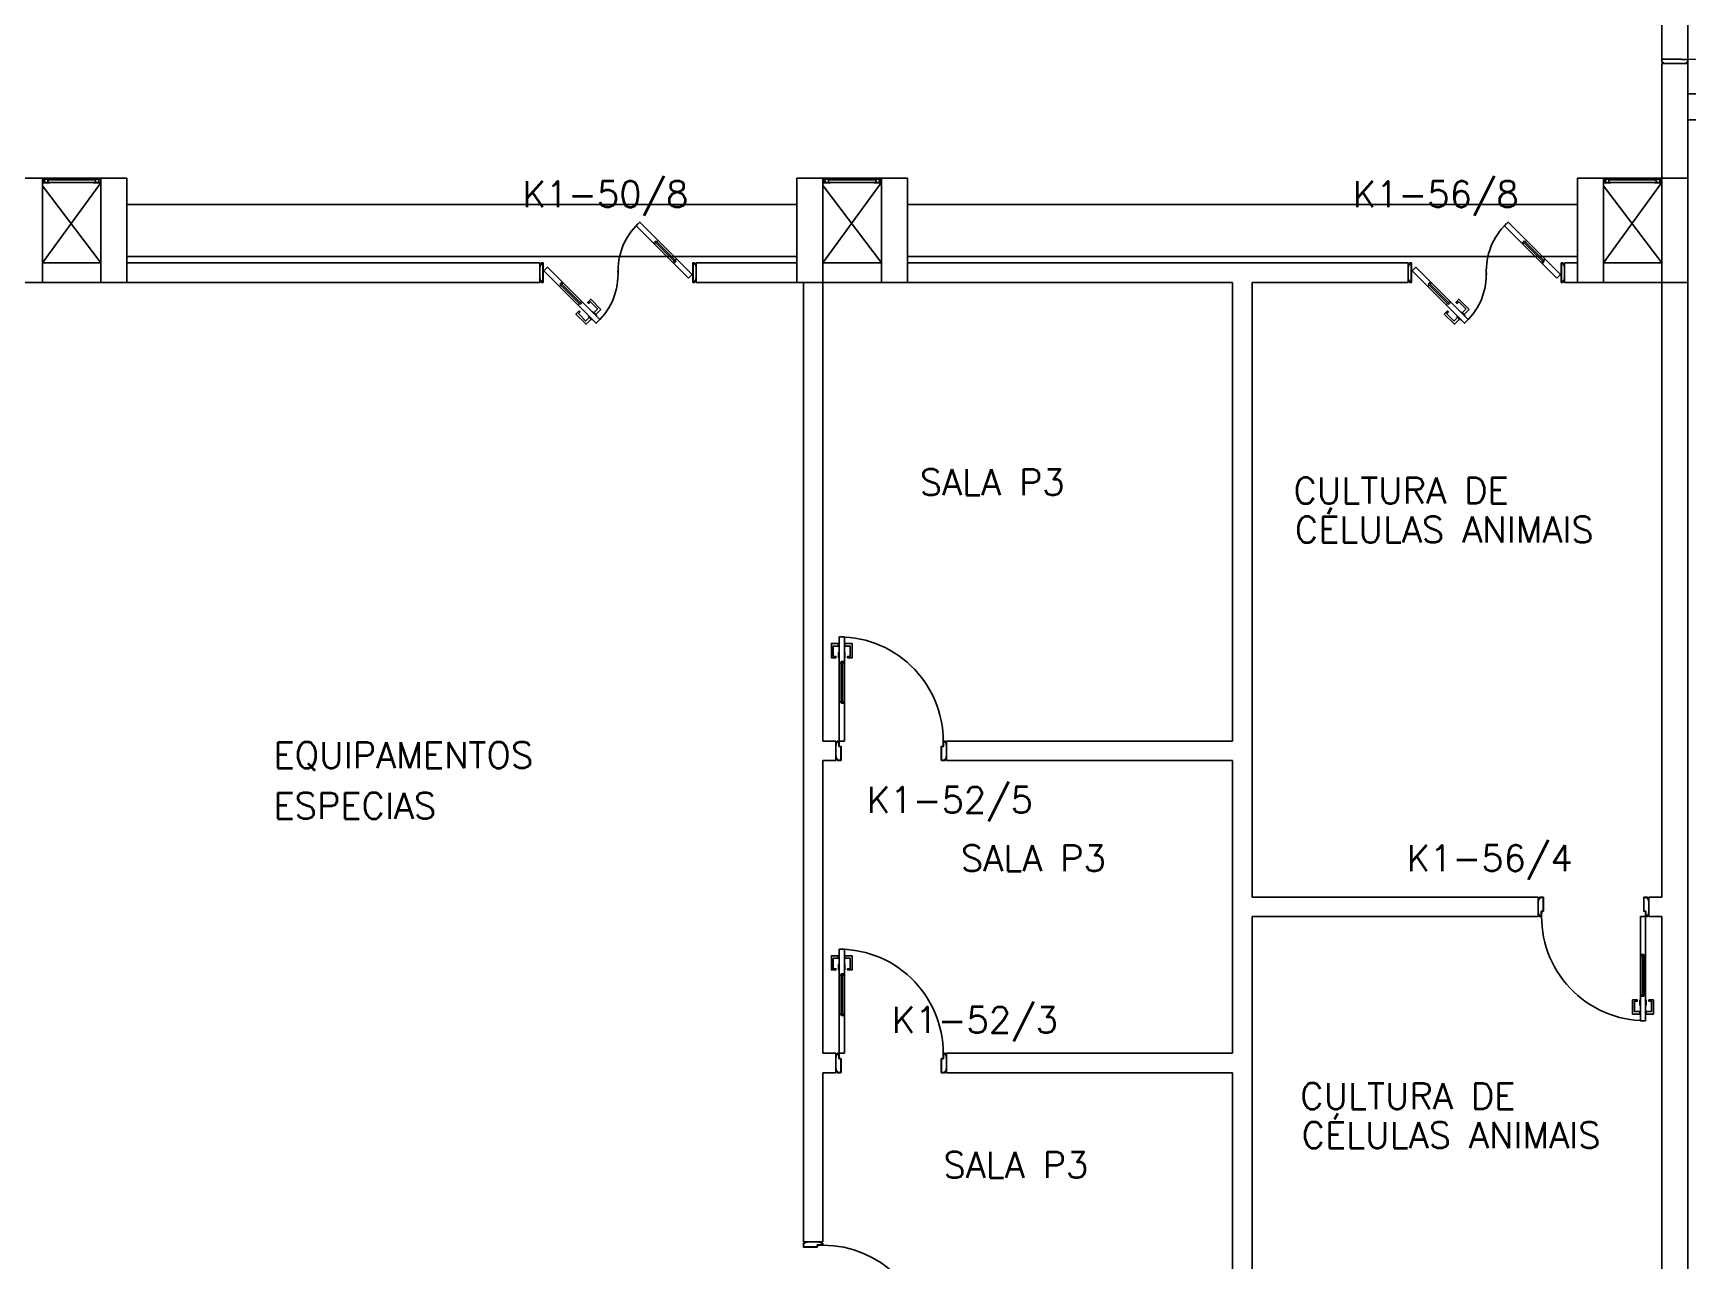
# Model space of a CAD drawing. Header units: millimetres. Extents: x 2801 to 3319, y 1187 to 1422.
# Drawn here: x 3099.65 to 3112.37, y 1342.75 to 1352.19 of the extents above; entities that cross this region are included whole.
import ezdxf

# ---------------------------------------------------------------- set-up
doc = ezdxf.new("R2010")
doc.units = ezdxf.units.MM
doc.linetypes.add('DASHDOT2', pattern=[0.5, 0.25, -0.125, 0, -0.125])
doc.linetypes.add('HIDDEN', pattern=[0.375, 0.25, -0.125])
for name, color, linetype in [('AR-ALV', 2, 'Continuous'), ('AR-CORRIMAO-V', 2, 'Continuous'), ('AR-DASH', 1, 'DASHDOT2'), ('AR-ESQ', 1, 'Continuous'), ('AR-ESTC', 3, 'Continuous'), ('AR-PF-maçaneta', 1, 'Continuous'), ('AR-PF-mov', 1, 'Continuous'), ('AR-PF-pm1', 2, 'Continuous'), ('AR-PF-soleira', 1, 'Continuous'), ('AR-PISO', 1, 'Continuous'), ('AR-PORTA', 1, 'Continuous'), ('AR-PROJ', 1, 'HIDDEN'), ('AR-SHAFT', 1, 'Continuous'), ('AR-TXTCONG', 2, 'Continuous'), ('DT-ESQ-BAGUETE-C', 2, 'Continuous'), ('DT-ESQ-PERFIL CADEIRA-C', 2, 'Continuous'), ('DT-ESQ-PERFIL CADEIRA-V', 1, 'Continuous'), ('DT-ESQ-VENEZIANA-C', 2, 'Continuous'), ('DT-ESQ-VENEZIANA-V', 2, 'Continuous'), ('ENDEREÇO', 2, 'Continuous'), ('maçaneta', 1, 'Continuous'), ('mov', 1, 'Continuous'), ('PM-PERFIL U-C', 2, 'Continuous'), ('PM-VIDRO', 1, 'Continuous'), ('pm1', 2, 'Continuous'), ('pm2', 2, 'Continuous'), ('TEXTO', 2, 'Continuous')]:
    doc.layers.add(name, color=color, linetype=linetype)
doc.styles.get("Standard").update_dxf_attribs({"font": 'arial.ttf'})
doc.styles.add('UNB-100', font='simplex.shx', dxfattribs={"height": 0.2})
doc.styles.add('UNB1-100', font='simplex.shx', dxfattribs={"height": 0.2})

# ---------------------------------------------------------------- blocks, each defined once
blk = doc.blocks.new('ES-2P-2PAV-D')
at = {"layer": 'AR-CORRIMAO-V'}
for p, q in [((0, 0.8), (0, 0.8)), ((0, 0.8), (0, 0.75)), ((6.35, 0.8), (0, 0.8)), ((0, 0.8), (0, 0.75)), ((0, 0.8), (0, 0.8)), ((6.35, 0.8), (6.35, -1.993)), ((6.3, 0.75), (0, 0.75)), ((6.3, 0.75), (6.3, -2.023)), ((4.75, -0.75), (0, -0.75)), ((0, -0.95), (0, -0.75)), ((4.75, -0.75), (4.55, -0.75)), ((4.8, -0.875), (4.8, -0.75)), ((4.8, -2.83), (4.8, -0.875)), ((4.55, -0.95), (0, -0.95))]:
    blk.add_line(p, q, dxfattribs=at)
at = {"layer": 'AR-CORRIMAO-V', "color": 1}
blk.add_line((4.5, -3.875), (4.5, -0.95), dxfattribs=at)
at = {"layer": 'AR-CORRIMAO-V'}
blk.add_arc((4.775, -0.75), 0.025, 0, 180, dxfattribs=at)
at = {"layer": 'AR-DASH'}
for p, q in [((5.578, -2.445), (6.569, -1.865)), ((5.462, -2.571), (5.578, -2.393)), ((5.578, -2.393), (5.578, -2.445)), ((4.649, -2.906), (5.48, -2.491)), ((5.48, -2.491), (5.462, -2.571))]:
    blk.add_line(p, q, dxfattribs=at)
at = {"layer": 'AR-ESTC'}
for points in [[(4.55, -1.325), (4.55, -1.295), (4.55, -0.75), (4.75, -0.75), (4.75, -1.295), (4.75, -1.325), (4.75, -3.875), (4.55, -3.875)], [(2.75, -0.95), (2.95, -0.95), (2.95, -1.55), (2.75, -1.55)]]:
    blk.add_lwpolyline(points, close=True, dxfattribs=at)
at = {"layer": 'AR-PISO'}
blk.add_line((0, -0.75), (0, 0.75), dxfattribs=at)
at = {"layer": 'AR-PISO', "color": 2}
for p, q in [((4.8, -0.875), (6.3, -0.875)), ((4.8, -1.175), (6.3, -1.175)), ((4.8, -1.475), (6.3, -1.475)), ((4.8, -1.775), (6.3, -1.775)), ((4.8, -2.075), (6.21, -2.075)), ((4.8, -2.375), (5.697, -2.375)), ((4.8, -2.675), (5.111, -2.675))]:
    blk.add_line(p, q, dxfattribs=at)
at = {"layer": 'AR-PROJ'}
for p, q in [((2.95, -0.95), (2.95, -5.575)), ((3, -0.95), (3, -5.525)), ((4.5, -1.175), (3, -1.175)), ((4.5, -1.475), (3, -1.475)), ((4.5, -1.775), (3, -1.775)), ((6.3, -2.023), (6.3, -5.525)), ((6.35, -1.993), (6.35, -5.575)), ((4.5, -2.075), (3, -2.075)), ((6.21, -2.075), (6.3, -2.075)), ((4.5, -2.375), (3, -2.375)), ((5.697, -2.375), (6.3, -2.375)), ((4.5, -2.675), (3, -2.675)), ((5.111, -2.675), (6.3, -2.675)), ((4.8, -3.875), (4.8, -2.83)), ((4.5, -2.975), (3, -2.975)), ((4.8, -2.975), (6.3, -2.975)), ((4.5, -3.275), (3, -3.275)), ((4.8, -3.275), (6.3, -3.275)), ((4.5, -3.575), (3, -3.575)), ((4.8, -3.575), (6.3, -3.575)), ((4.5, -3.875), (3, -3.875)), ((4.5, -3.875), (4.5, -4)), ((4.55, -3.875), (4.55, -4)), ((4.75, -3.875), (4.75, -4)), ((4.8, -3.875), (4.8, -4)), ((4.8, -3.875), (6.3, -3.875)), ((6.35, -5.575), (2.95, -5.575)), ((6.3, -5.525), (3, -5.525))]:
    blk.add_line(p, q, dxfattribs=at)
for centre in [(4.525, -4), (4.775, -4)]:
    blk.add_arc(centre, 0.025, 180, 0, dxfattribs=at)
at = {"layer": 'AR-TXTCONG', "char_height": 0.12}
for s, insert, attachment_point in [('{\\fArial|b0|i0|c0|p34;limite do piso}', (2.965, 0.693), 1), ('{\\fArial|b0|i0|c0|p34;SOBE\\P(GAL. TÉC.)}', (5.65, 0.203), 3), ('{\\fArial|b0|i0|c0|p34;23}', (6.059, -0.692), 1), ('{\\fArial|b0|i0|c0|p34;44}', (4.257, -0.964), 1), ('{\\fArial|b0|i0|c0|p34;24}', (6.059, -0.992), 1), ('{\\fArial|b0|i0|c0|p34;43}', (4.257, -1.264), 1), ('{\\fArial|b0|i0|c0|p34;25}', (6.059, -1.292), 1), ('{\\fArial|b0|i0|c0|p34;42}', (4.257, -1.564), 1), ('{\\fArial|b0|i0|c0|p34;26}', (6.059, -1.592), 1), ('{\\fArial|b0|i0|c0|p34;41}', (4.257, -1.864), 1), ('{\\fArial|b0|i0|c0|p34;27}', (6.059, -1.892), 1), ('{\\fArial|b0|i0|c0|p34;40}', (4.257, -2.164), 1), ('{\\fArial|b0|i0|c0|p34;28}', (6.059, -2.192), 1), ('{\\fArial|b0|i0|c0|p34;39}', (4.257, -2.464), 1), ('{\\fArial|b0|i0|c0|p34;29}', (6.059, -2.492), 1), ('{\\fArial|b0|i0|c0|p34;38}', (4.257, -2.764), 1), ('{\\fArial|b0|i0|c0|p34;30}', (6.059, -2.792), 1), ('{\\fArial|b0|i0|c0|p34;37}', (4.257, -3.064), 1), ('{\\fArial|b0|i0|c0|p34;31}', (6.059, -3.092), 1), ('{\\fArial|b0|i0|c0|p34;36}', (4.257, -3.364), 1), ('{\\fArial|b0|i0|c0|p34;32}', (6.059, -3.392), 1), ('{\\fArial|b0|i0|c0|p34;35}', (4.257, -3.664), 1), ('{\\fArial|b0|i0|c0|p34;33}', (6.059, -3.692), 1), ('{\\fArial|b0|i0|c0|p34;34}', (4.257, -3.964), 1)]:
    blk.add_mtext(s, dxfattribs=dict(at, insert=insert, attachment_point=attachment_point))
blk = doc.blocks.new('EF01-P')
at = {"layer": 'DT-ESQ-BAGUETE-C', "ltscale": 0.1}
for points in [[(0.002, 0.035), (0.015, 0.035), (0.015, 0.033), (0.002, 0.033), (0.002, 0.005), (0.015, 0.005), (0.015, 0.004), (0.002, 0.004, -0.414214), (0, 0.005), (0, 0.033, -0.414214)], [(0.448, 0.035), (0.435, 0.035), (0.435, 0.033), (0.448, 0.033), (0.448, 0.005), (0.435, 0.005), (0.435, 0.004), (0.448, 0.004, 0.414214), (0.45, 0.005), (0.45, 0.033, 0.414214)]]:
    blk.add_lwpolyline(points, format="xyb", close=True, dxfattribs=at)
at = {"layer": 'DT-ESQ-PERFIL CADEIRA-C', "color": 2, "ltscale": 0.1}
for points in [[(0.01, 0.002), (0.01, 0.003), (0.002, 0.003, 1), (0.002, 0), (0.015, 0, 0.414214), (0.016, 0.002), (0.016, 0.033), (0.043, 0.033)], [(0.407, 0.006), (0.432, 0.006), (0.432, 0.016), (0.433, 0.016), (0.433, 0.006, -0.414214), (0.432, 0.005), (0.407, 0.005), (0.394, 0.005, -1), (0.394, 0.008), (0.407, 0.008), (0.407, 0.02), (0.407, 0.032), (0.394, 0.032, -1), (0.394, 0.035), (0.407, 0.035), (0.433, 0.035, -0.414214), (0.435, 0.033), (0.435, 0.002), (0.448, 0.002)]]:
    blk.add_lwpolyline(points, format="xyb", dxfattribs=at)
at = {"layer": 'DT-ESQ-PERFIL CADEIRA-C', "ltscale": 0.1}
for points in [[(0.043, 0.006), (0.018, 0.006), (0.018, 0.016), (0.016, 0.016), (0.016, 0.006, 0.414214), (0.018, 0.005), (0.043, 0.005), (0.056, 0.005, 1), (0.056, 0.008), (0.043, 0.008), (0.043, 0.02), (0.043, 0.032), (0.056, 0.032, 1), (0.056, 0.035), (0.043, 0.035), (0.016, 0.035, 0.414214), (0.015, 0.033), (0.015, 0.002), (0.002, 0.002)], [(0.041, 0.02), (0.041, 0.032, -0.414214), (0.043, 0.033), (0.056, 0.033)], [(0.041, 0.02), (0.041, 0.008, 0.414214), (0.043, 0.006), (0.056, 0.006)], [(0.408, 0.02), (0.408, 0.032, 0.414214), (0.407, 0.033), (0.394, 0.033)], [(0.408, 0.02), (0.408, 0.008, -0.414214), (0.407, 0.006), (0.394, 0.006)], [(0.44, 0.002), (0.44, 0.003), (0.448, 0.003, -1), (0.448, 0), (0.435, 0, -0.414214), (0.433, 0.002), (0.433, 0.033), (0.407, 0.033)]]:
    blk.add_lwpolyline(points, format="xyb", dxfattribs=at)
at = {"layer": 'DT-ESQ-PERFIL CADEIRA-V', "ltscale": 0.1}
blk.add_line((0.015, 0), (0.435, 0), dxfattribs=at)
at = {"layer": 'DT-ESQ-VENEZIANA-C', "ltscale": 0.1}
for p, q in [((0.043, 0.011), (0.407, 0.011)), ((0.043, 0.009), (0.407, 0.009))]:
    blk.add_line(p, q, dxfattribs=at)
at = {"layer": 'DT-ESQ-VENEZIANA-V', "ltscale": 0.1}
blk.add_line((0.043, 0.031), (0.407, 0.031), dxfattribs=at)
blk = doc.blocks.new('PCF-E')
at = {"layer": 'AR-PF-maçaneta'}
blk.add_line((0.13, 0.342), (0.13, 0.957), dxfattribs=at)
for points in [[(0.09, 0.957), (0.105, 0.957), (0.105, 0.962), (0.095, 0.967), (0.08, 0.967), (0.08, 0.932), (0.095, 0.932), (0.105, 0.937), (0.105, 0.942), (0.09, 0.942)], [(0.13, 0.357), (0.09, 0.357), (0.09, 0.342), (0.15, 0.342), (0.15, 0.957), (0.09, 0.957), (0.09, 0.942), (0.13, 0.942)], [(0.09, 0.342), (0.105, 0.342), (0.105, 0.337), (0.095, 0.332), (0.08, 0.332), (0.08, 0.367), (0.095, 0.367), (0.105, 0.362), (0.105, 0.357), (0.09, 0.357)]]:
    blk.add_lwpolyline(points, dxfattribs=at)
at = {"layer": 'AR-PF-mov'}
blk.add_arc((0.03, 0.2), 0.9, 0, 90, dxfattribs=at)
at = {"layer": 'AR-PF-pm1'}
for p, q in [((0, 0.01), (0, 0.19)), ((0.01, 0.19), (0, 0.19)), ((0.01, 0.2), (0.03, 0.2)), ((0.01, 0.2), (0.01, 0.19)), ((0.03, 0.2), (0.03, 0.15)), ((0.03, 0.15), (0.035, 0.15)), ((0.035, 0.15), (0.035, 0)), ((0.93, 0.15), (0.925, 0.15)), ((0.925, 0.15), (0.925, 0)), ((0.95, 0.2), (0.93, 0.2)), ((0.93, 0.2), (0.93, 0.15)), ((0.95, 0.2), (0.95, 0.19)), ((0.95, 0.19), (0.96, 0.19)), ((0.96, 0.01), (0.96, 0.19)), ((0.01, 0.01), (0, 0.01)), ((0.01, 0), (0.01, 0.01)), ((0.035, 0), (0.01, 0)), ((0.925, 0), (0.95, 0)), ((0.95, 0), (0.95, 0.01)), ((0.95, 0.01), (0.96, 0.01))]:
    blk.add_line(p, q, dxfattribs=at)
blk.add_lwpolyline([(0.08, 1.1), (0.08, 0.2), (0.03, 0.2), (0.03, 1.1)], close=True, dxfattribs=at)
at = {"layer": 'AR-PF-soleira'}
for p, q in [((0.08, 0.2), (0.93, 0.2)), ((0.035, 0), (0.925, 0))]:
    blk.add_line(p, q, dxfattribs=at)
blk = doc.blocks.new('PM7B')
at = {"layer": 'maçaneta'}
for points in [[(0.732, -0.208), (0.771, -0.247), (0.785, -0.233), (0.758, -0.206, -0.414214), (0.758, -0.204), (0.813, -0.148), (0.827, -0.162), (0.834, -0.155), (0.81, -0.13)], [(0.806, -0.282), (0.845, -0.321), (0.923, -0.243), (0.898, -0.219), (0.891, -0.226), (0.905, -0.24), (0.849, -0.295, -0.414214), (0.847, -0.295), (0.82, -0.268)], [(0.845, -0.321), (0.806, -0.282), (0.82, -0.268), (0.847, -0.295, 0.414214), (0.849, -0.295), (0.905, -0.24), (0.891, -0.226), (0.898, -0.219), (0.923, -0.243)]]:
    blk.add_lwpolyline(points, format="xyb", close=True, dxfattribs=at)
for points in [[(0.792, -0.226), (0.764, -0.254), (0.767, -0.258), (0.795, -0.229)], [(0.792, -0.226), (0.764, -0.254), (0.767, -0.258), (0.795, -0.229)], [(0.827, -0.261), (0.799, -0.289), (0.795, -0.286), (0.824, -0.258)], [(0.827, -0.261), (0.799, -0.289), (0.795, -0.286), (0.824, -0.258)]]:
    blk.add_lwpolyline(points, close=True, dxfattribs=at)
at = {"layer": 'mov'}
for centre, start, end in [((0.099, 0.089), 356.8029, 46.3992), ((1.101, 0.061), 176.8029, 226.3992)]:
    blk.add_arc(centre, 0.501, start, end, dxfattribs=at)
at = {"layer": 'PM-PERFIL U-C'}
for p, q in [((0, 0.12), (0, 0.139)), ((0.001, 0.14), (0.01, 0.14)), ((0.01, 0.138), (0.002, 0.138)), ((0.002, 0.138), (0.002, 0.12)), ((0.01, 0.14), (0.01, 0.149)), ((0.012, 0.15), (0.023, 0.15)), ((0.023, 0.148), (0.012, 0.148)), ((0.012, 0.148), (0.012, 0.139)), ((0.023, 0.148), (0.023, 0.002)), ((0.025, 0.149), (0.025, 0.001)), ((1.175, 0.149), (1.175, 0.001)), ((1.188, 0.15), (1.176, 0.15)), ((1.177, 0.148), (1.188, 0.148)), ((1.177, 0.148), (1.177, 0.002)), ((1.188, 0.148), (1.188, 0.139)), ((1.189, 0.138), (1.198, 0.138)), ((1.19, 0.14), (1.19, 0.149)), ((1.198, 0.14), (1.19, 0.14)), ((1.198, 0.138), (1.198, 0.12)), ((1.2, 0.12), (1.2, 0.139)), ((0.002, 0.12), (0, 0.12)), ((0, 0.012), (0, 0.03)), ((0, 0.03), (0.002, 0.03)), ((0.01, 0.01), (0.001, 0.01)), ((0.002, 0.03), (0.002, 0.012)), ((0.002, 0.012), (0.01, 0.012)), ((0.01, 0.001), (0.01, 0.01)), ((0.012, 0.01), (0.012, 0.002)), ((0.012, 0.002), (0.023, 0.002)), ((0.023, 0), (0.012, 0)), ((1.188, 0.002), (1.177, 0.002)), ((1.176, 0), (1.188, 0)), ((1.188, 0.01), (1.188, 0.002)), ((1.198, 0.012), (1.189, 0.012)), ((1.19, 0.01), (1.198, 0.01)), ((1.19, 0.001), (1.19, 0.01)), ((1.198, 0.12), (1.2, 0.12)), ((1.198, 0.03), (1.198, 0.012)), ((1.2, 0.03), (1.198, 0.03)), ((1.2, 0.012), (1.2, 0.03))]:
    blk.add_line(p, q, dxfattribs=at)
for centre, start, end in [((0.001, 0.139), 90, 180), ((0.012, 0.149), 90, 180), ((0.01, 0.139), 270, 0), ((0.023, 0.149), 0, 90), ((1.176, 0.149), 90, 180), ((1.188, 0.149), 0, 90), ((1.189, 0.139), 180, 270), ((1.198, 0.139), 0, 90), ((0.001, 0.012), 180, 270), ((0.01, 0.01), 0, 90), ((0.012, 0.001), 180, 270), ((0.023, 0.001), 269.9386, 0), ((1.176, 0.001), 180, 270.0614), ((1.189, 0.01), 90, 180), ((1.188, 0.001), 270, 0), ((1.198, 0.012), 270, 0)]:
    blk.add_arc(centre, 0.0015, start, end, dxfattribs=at)
at = {"layer": 'PM-VIDRO'}
for p, q in [((0.161, 0.171), (0.302, 0.312)), ((0.309, 0.305), (0.168, 0.164)), ((0.891, -0.155), (1.032, -0.014)), ((1.039, -0.021), (0.898, -0.162))]:
    blk.add_line(p, q, dxfattribs=at)
at = {"layer": 'pm1'}
for p, q in [((0.302, 0.312), (0.291, 0.323)), ((0.302, 0.312), (0.309, 0.319)), ((0.327, 0.302), (0.309, 0.319)), ((0.316, 0.312), (0.309, 0.305)), ((0.32, 0.294), (0.309, 0.305)), ((0.327, 0.302), (0.32, 0.294)), ((0.03, 0.061), (0.15, 0.181)), ((0.178, 0.153), (0.058, 0.033)), ((0.15, 0.181), (0.161, 0.171)), ((0.154, 0.164), (0.161, 0.171)), ((0.171, 0.146), (0.154, 0.164)), ((0.168, 0.164), (0.161, 0.157)), ((0.168, 0.164), (0.178, 0.153)), ((0.178, 0.153), (0.171, 0.146)), ((0.058, 0.033), (0.03, 0.061)), ((1.022, -0.003), (1.029, 0.004)), ((1.029, 0.004), (1.046, -0.014)), ((1.032, -0.014), (1.039, -0.007)), ((1.046, -0.014), (1.039, -0.021)), ((0.873, -0.152), (0.88, -0.144)), ((0.873, -0.152), (0.891, -0.169)), ((0.88, -0.144), (0.891, -0.155)), ((0.884, -0.162), (0.891, -0.155)), ((0.898, -0.162), (0.891, -0.169)), ((0.898, -0.162), (0.909, -0.173))]:
    blk.add_line(p, q, dxfattribs=at)
for points in [[(0.291, 0.323), (0.433, 0.464), (0.461, 0.436), (0.32, 0.294)], [(1.032, -0.014), (1.022, -0.003), (1.142, 0.117), (1.17, 0.089), (1.05, -0.031), (1.039, -0.021)], [(0.909, -0.173), (0.767, -0.314), (0.739, -0.286), (0.873, -0.152)]]:
    blk.add_lwpolyline(points, dxfattribs=at)
at = {"layer": 'pm2'}
for p, q in [((0.15, 0.181), (0.291, 0.323)), ((0.32, 0.294), (0.178, 0.153)), ((0.88, -0.144), (1.022, -0.003)), ((1.05, -0.031), (0.909, -0.173))]:
    blk.add_line(p, q, dxfattribs=at)
blk = doc.blocks.new('PM3V')
at = {"layer": 'maçaneta'}
for points in [[(0.02, 0.9), (-0.035, 0.9), (-0.035, 0.79), (0, 0.79), (0, 0.8), (-0.02, 0.8), (-0.02, 0.879, -0.414214), (-0.018, 0.88), (0.02, 0.88)], [(0.125, 0.9), (0.07, 0.9), (0.07, 0.88), (0.109, 0.88, -0.414214), (0.11, 0.879), (0.11, 0.8), (0.09, 0.8), (0.09, 0.79), (0.125, 0.79)]]:
    blk.add_lwpolyline(points, format="xyb", close=True, dxfattribs=at)
for points in [[(0.02, 0.79), (0.02, 0.83), (0.025, 0.83), (0.025, 0.79)], [(0.07, 0.79), (0.07, 0.83), (0.065, 0.83), (0.065, 0.79)]]:
    blk.add_lwpolyline(points, close=True, dxfattribs=at)
at = {"layer": 'mov'}
blk.add_arc((0.025, 0.15), 0.8, 356.8472, 90, dxfattribs=at)
at = {"layer": 'PM-PERFIL U-C'}
for p, q in [((0, 0.12), (0, 0.139)), ((0.002, 0.14), (0.01, 0.14)), ((0.002, 0.138), (0.002, 0.12)), ((0.011, 0.138), (0.002, 0.138)), ((0.01, 0.14), (0.01, 0.149)), ((0.012, 0.15), (0.024, 0.15)), ((0.012, 0.148), (0.012, 0.14)), ((0.023, 0.148), (0.012, 0.148)), ((0.023, 0.109), (0.023, 0.148)), ((0.025, 0.149), (0.025, 0.109)), ((0.825, 0.149), (0.825, 0.109)), ((0.839, 0.15), (0.827, 0.15)), ((0.827, 0.148), (0.838, 0.148)), ((0.827, 0.109), (0.827, 0.148)), ((0.838, 0.148), (0.838, 0.14)), ((0.84, 0.14), (0.84, 0.149)), ((0.849, 0.14), (0.84, 0.14)), ((0.84, 0.138), (0.848, 0.138)), ((0.848, 0.138), (0.848, 0.12)), ((0.85, 0.12), (0.85, 0.139)), ((0.002, 0.12), (0, 0.12)), ((0, 0.03), (0.002, 0.03)), ((0, 0.012), (0, 0.03)), ((0.002, 0.03), (0.002, 0.012)), ((0.002, 0.012), (0.011, 0.012)), ((0.01, 0.01), (0.002, 0.01)), ((0.01, 0.002), (0.01, 0.01)), ((0.012, 0.011), (0.012, 0.002)), ((0.012, 0.002), (0.038, 0.002)), ((0.038, 0), (0.012, 0)), ((0.038, 0.109), (0.025, 0.109)), ((0.038, 0.107), (0.025, 0.107)), ((0.038, 0.107), (0.038, 0.002)), ((0.04, 0.108), (0.04, 0.002)), ((0.81, 0.108), (0.81, 0.002)), ((0.812, 0.109), (0.825, 0.109)), ((0.812, 0.107), (0.826, 0.107)), ((0.812, 0.107), (0.812, 0.002)), ((0.838, 0.002), (0.812, 0.002)), ((0.812, 0), (0.839, 0)), ((0.838, 0.011), (0.838, 0.002)), ((0.848, 0.012), (0.84, 0.012)), ((0.84, 0.002), (0.84, 0.01)), ((0.84, 0.01), (0.849, 0.01)), ((0.848, 0.12), (0.85, 0.12)), ((0.85, 0.03), (0.848, 0.03)), ((0.848, 0.03), (0.848, 0.012)), ((0.85, 0.012), (0.85, 0.03))]:
    blk.add_line(p, q, dxfattribs=at)
for centre, start, end in [((0.002, 0.139), 90, 180), ((0.012, 0.149), 90, 180), ((0.011, 0.14), 270, 0), ((0.024, 0.149), 360, 90), ((0.827, 0.149), 90, 180), ((0.84, 0.14), 180, 270), ((0.839, 0.149), 0, 90), ((0.849, 0.139), 0, 90), ((0.002, 0.012), 180, 270), ((0.012, 0.002), 180, 270), ((0.011, 0.011), 0, 90), ((0.025, 0.109), 180, 270), ((0.038, 0.002), 269.9386, 0), ((0.038, 0.108), 0, 90), ((0.812, 0.108), 90, 180), ((0.812, 0.002), 180, 270.0614), ((0.826, 0.109), 270, 0), ((0.84, 0.011), 90, 180), ((0.839, 0.002), 270, 0), ((0.849, 0.012), 270, 0)]:
    blk.add_arc(centre, 0.0015, start, end, dxfattribs=at)
at = {"layer": 'PM-VIDRO'}
for p, q in [((0.04, 0.45), (0.04, 0.75)), ((0.05, 0.75), (0.05, 0.45))]:
    blk.add_line(p, q, dxfattribs=at)
at = {"layer": 'pm1'}
for p, q in [((0.025, 0.95), (0.065, 0.95)), ((0.025, 0.75), (0.025, 0.95)), ((0.065, 0.95), (0.065, 0.76)), ((0.04, 0.75), (0.025, 0.75)), ((0.065, 0.76), (0.04, 0.76)), ((0.04, 0.75), (0.04, 0.76)), ((0.05, 0.76), (0.05, 0.75)), ((0.065, 0.75), (0.05, 0.75)), ((0.065, 0.76), (0.065, 0.75)), ((0.025, 0.15), (0.025, 0.45)), ((0.04, 0.45), (0.025, 0.45)), ((0.04, 0.44), (0.04, 0.45)), ((0.065, 0.44), (0.04, 0.44)), ((0.065, 0.45), (0.05, 0.45)), ((0.05, 0.45), (0.05, 0.44)), ((0.065, 0.45), (0.065, 0.44)), ((0.065, 0.44), (0.065, 0.15)), ((0.065, 0.15), (0.025, 0.15))]:
    blk.add_line(p, q, dxfattribs=at)
at = {"layer": 'pm2'}
for p, q in [((0.025, 0.45), (0.025, 0.75)), ((0.065, 0.75), (0.065, 0.45)), ((0.025, 0.15), (0.025, 0.109)), ((0.025, 0.109), (0.035, 0.109)), ((0.825, 0.109), (0.815, 0.109)), ((0.815, 0), (0.84, 0)), ((0.84, 0.01), (0.85, 0.01)), ((0.84, 0), (0.84, 0.01))]:
    blk.add_line(p, q, dxfattribs=at)
blk = doc.blocks.new('PM3')
at = {"layer": 'maçaneta'}
for points in [[(0.02, 0.825), (-0.035, 0.825), (-0.035, 0.715), (0, 0.715), (0, 0.725), (-0.02, 0.725), (-0.02, 0.804, -0.414214), (-0.019, 0.805), (0.02, 0.805)], [(0.125, 0.825), (0.07, 0.825), (0.07, 0.805), (0.108, 0.805, -0.414214), (0.11, 0.804), (0.11, 0.725), (0.09, 0.725), (0.09, 0.715), (0.125, 0.715)]]:
    blk.add_lwpolyline(points, format="xyb", close=True, dxfattribs=at)
for points in [[(0.02, 0.715), (0.02, 0.755), (0.025, 0.755), (0.025, 0.715)], [(0.07, 0.715), (0.07, 0.755), (0.065, 0.755), (0.065, 0.715)]]:
    blk.add_lwpolyline(points, close=True, dxfattribs=at)
at = {"layer": 'mov'}
blk.add_arc((0.025, 0.075), 0.8, 0, 90, dxfattribs=at)
at = {"layer": 'PM-PERFIL U-C'}
for p, q in [((0, 0.045), (0, 0.063)), ((0.002, 0.045), (0, 0.045)), ((0.001, 0.065), (0.01, 0.065)), ((0.002, 0.063), (0.002, 0.045)), ((0.01, 0.063), (0.002, 0.063)), ((0.01, 0.065), (0.01, 0.073)), ((0.011, 0.075), (0.023, 0.075)), ((0.012, 0.073), (0.012, 0.064)), ((0.023, 0.073), (0.012, 0.073)), ((0.023, 0.033), (0.023, 0.073)), ((0.038, 0.032), (0.024, 0.032)), ((0.025, 0.073), (0.025, 0.034)), ((0.038, 0.034), (0.025, 0.034)), ((0.038, 0.032), (0.038, -0.073)), ((0.04, 0.032), (0.04, -0.074)), ((0.81, 0.032), (0.81, -0.074)), ((0.812, 0.034), (0.825, 0.034)), ((0.812, 0.032), (0.826, 0.032)), ((0.812, 0.032), (0.812, -0.073)), ((0.825, 0.073), (0.825, 0.034)), ((0.839, 0.075), (0.827, 0.075)), ((0.827, 0.073), (0.838, 0.073)), ((0.827, 0.033), (0.827, 0.073)), ((0.838, 0.073), (0.838, 0.064)), ((0.84, 0.065), (0.84, 0.073)), ((0.849, 0.065), (0.84, 0.065)), ((0.84, 0.063), (0.848, 0.063)), ((0.848, 0.063), (0.848, 0.045)), ((0.848, 0.045), (0.85, 0.045)), ((0.85, 0.045), (0.85, 0.063)), ((0, -0.045), (0.002, -0.045)), ((0, -0.064), (0, -0.045)), ((0.01, -0.065), (0.001, -0.065)), ((0.002, -0.045), (0.002, -0.063)), ((0.002, -0.063), (0.01, -0.063)), ((0.01, -0.074), (0.01, -0.065)), ((0.038, -0.075), (0.011, -0.075)), ((0.012, -0.065), (0.012, -0.073)), ((0.012, -0.073), (0.038, -0.073)), ((0.838, -0.073), (0.812, -0.073)), ((0.812, -0.075), (0.839, -0.075)), ((0.838, -0.065), (0.838, -0.073)), ((0.848, -0.063), (0.84, -0.063)), ((0.84, -0.074), (0.84, -0.065)), ((0.84, -0.065), (0.849, -0.065)), ((0.85, -0.045), (0.848, -0.045)), ((0.848, -0.045), (0.848, -0.063)), ((0.85, -0.064), (0.85, -0.045))]:
    blk.add_line(p, q, dxfattribs=at)
for centre, start, end in [((0.001, 0.063), 90, 180), ((0.011, 0.073), 90, 180), ((0.01, 0.064), 270, 0), ((0.023, 0.073), 360, 90), ((0.024, 0.033), 180, 270), ((0.038, 0.032), 0, 90), ((0.812, 0.032), 90, 180), ((0.827, 0.073), 90, 180), ((0.826, 0.033), 270, 0), ((0.84, 0.064), 180, 270), ((0.839, 0.073), 0, 90), ((0.849, 0.063), 0, 90), ((0.001, -0.064), 180, 270), ((0.01, -0.065), 0, 90), ((0.011, -0.074), 180, 270), ((0.038, -0.074), 269.9386, 0), ((0.812, -0.074), 180, 270.0614), ((0.84, -0.065), 90, 180), ((0.839, -0.074), 270, 0), ((0.849, -0.064), 270, 0)]:
    blk.add_arc(centre, 0.0015, start, end, dxfattribs=at)
at = {"layer": 'pm1'}
blk.add_lwpolyline([(0.065, 0.875), (0.065, 0.075), (0.025, 0.075), (0.025, 0.875)], close=True, dxfattribs=at)

msp = doc.modelspace()

# ---------------------------------------------------------------- linework, layer by layer
at = {"layer": 'AR-ALV'}
for p, q in [((3112.175, 1351.957), (3112.375, 1351.957)), ((3112.175, 1351.075), (3112.175, 1351.957)), ((3112.375, 1351.075), (3112.375, 1351.957)), ((3100.175, 1350.425), (3099.725, 1350.425)), ((3103.55, 1350.425), (3100.375, 1350.425)), ((3103.55, 1350.275), (3103.55, 1350.425)), ((3105.525, 1350.425), (3104.75, 1350.425)), ((3104.75, 1350.275), (3104.75, 1350.425)), ((3105.725, 1350.425), (3106.175, 1350.425)), ((3110.225, 1350.425), (3106.375, 1350.425)), ((3110.225, 1350.275), (3110.225, 1350.425)), ((3111.525, 1350.425), (3111.425, 1350.425)), ((3111.425, 1350.275), (3111.425, 1350.425)), ((3111.725, 1350.425), (3112.175, 1350.425)), ((3100.175, 1350.275), (3099.725, 1350.275)), ((3103.55, 1350.275), (3100.375, 1350.275)), ((3105.525, 1350.275), (3104.75, 1350.275)), ((3105.575, 1350.275), (3105.575, 1342.9)), ((3105.725, 1350.275), (3105.725, 1346.75)), ((3105.725, 1350.275), (3106.175, 1350.275)), ((3108.875, 1350.275), (3106.375, 1350.275)), ((3108.875, 1350.275), (3108.875, 1346.75)), ((3110.225, 1350.275), (3109.025, 1350.275)), ((3109.025, 1350.275), (3109.025, 1345.55)), ((3111.525, 1350.275), (3111.425, 1350.275)), ((3111.725, 1350.275), (3112.175, 1350.275)), ((3112.175, 1345.55), (3112.175, 1350.275)), ((3112.375, 1341.95), (3112.375, 1350.275)), ((3105.725, 1346.75), (3105.825, 1346.75)), ((3105.825, 1346.75), (3105.825, 1346.6)), ((3106.675, 1346.6), (3106.675, 1346.75)), ((3106.675, 1346.75), (3108.875, 1346.75)), ((3105.725, 1346.6), (3105.825, 1346.6)), ((3105.725, 1346.6), (3105.725, 1344.35)), ((3106.675, 1346.6), (3108.875, 1346.6)), ((3108.875, 1346.6), (3108.875, 1344.35)), ((3112.175, 1346.6), (3112.175, 1345.55)), ((3111.225, 1345.55), (3109.025, 1345.55)), ((3111.225, 1345.55), (3111.225, 1345.4)), ((3112.175, 1345.55), (3112.075, 1345.55)), ((3112.075, 1345.4), (3112.075, 1345.55)), ((3109.025, 1345.4), (3109.025, 1341.95)), ((3111.225, 1345.4), (3109.025, 1345.4)), ((3112.175, 1345.4), (3112.075, 1345.4)), ((3112.175, 1341.95), (3112.175, 1345.4)), ((3112.175, 1345.4), (3112.175, 1344.35)), ((3105.725, 1344.35), (3105.825, 1344.35)), ((3105.825, 1344.35), (3105.825, 1344.2)), ((3106.675, 1344.35), (3106.675, 1344.2)), ((3106.675, 1344.35), (3108.875, 1344.35)), ((3105.725, 1344.2), (3105.825, 1344.2)), ((3105.725, 1344.2), (3105.725, 1342.9)), ((3106.675, 1344.2), (3108.875, 1344.2)), ((3108.875, 1344.2), (3108.875, 1341.95)), ((3105.575, 1342.9), (3105.725, 1342.9))]:
    msp.add_line(p, q, dxfattribs=at)
at = {"layer": 'AR-ESTC'}
for points in [[(3099.725, 1351.075), (3099.525, 1351.075), (3099.525, 1350.275), (3099.725, 1350.275)], [(3100.175, 1351.075), (3100.375, 1351.075), (3100.375, 1350.275), (3100.175, 1350.275)], [(3105.725, 1351.075), (3105.525, 1351.075), (3105.525, 1350.275), (3105.725, 1350.275)], [(3106.175, 1351.075), (3106.375, 1351.075), (3106.375, 1350.275), (3106.175, 1350.275)], [(3111.725, 1351.075), (3111.525, 1351.075), (3111.525, 1350.275), (3111.725, 1350.275)], [(3112.175, 1351.075), (3112.375, 1351.075), (3112.375, 1350.275), (3112.175, 1350.275)]]:
    msp.add_lwpolyline(points, close=True, dxfattribs=at)
at = {"layer": 'AR-SHAFT'}
for p, q in [((3099.725, 1350.425), (3100.173, 1351.04)), ((3105.725, 1350.425), (3106.173, 1351.04)), ((3111.725, 1350.425), (3112.173, 1351.04)), ((3099.726, 1351.016), (3100.175, 1350.425)), ((3105.726, 1351.016), (3106.175, 1350.425)), ((3111.726, 1351.016), (3112.175, 1350.425)), ((3100.375, 1350.875), (3105.525, 1350.875)), ((3106.375, 1350.875), (3111.525, 1350.875)), ((3100.375, 1350.475), (3105.525, 1350.475)), ((3106.375, 1350.475), (3111.525, 1350.475))]:
    msp.add_line(p, q, dxfattribs=at)

# ---------------------------------------------------------------- block references
msp.add_blockref('ES-2P-2PAV-D', (3112.375, 1352.475))
at = {"layer": 'AR-ESQ', "rotation": 180}
for p in [(3100.175, 1351.075), (3106.175, 1351.075), (3112.175, 1351.075)]:
    msp.add_blockref('EF01-P', p, dxfattribs=at)
at = {"layer": 'AR-PORTA'}
for name, p, rotation in [('PCF-E', (3112.175, 1352.917), 270), ('PM3V', (3112.075, 1345.55), 180)]:
    msp.add_blockref(name, p, dxfattribs=dict(at, rotation=rotation))
at = {"layer": 'AR-PORTA', "xscale": -1}
for p in [(3104.75, 1350.275), (3111.425, 1350.275)]:
    msp.add_blockref('PM7B', p, dxfattribs=at)
at = {"layer": 'AR-PORTA'}
for p in [(3105.825, 1346.6), (3105.825, 1344.2)]:
    msp.add_blockref('PM3V', p, dxfattribs=at)
at = {"layer": 'AR-PORTA', "xscale": -1, "rotation": 270}
msp.add_blockref('PM3', (3105.65, 1342.05), dxfattribs=at)

# ---------------------------------------------------------------- texts
at = {"layer": 'ENDEREÇO', "style": 'UNB1-100'}
for s, p in [('K1-50/8', (3103.414, 1350.853)), ('K1-56/8', (3109.797, 1350.853)), ('K1-52/5', (3106.063, 1346.197)), ('K1-56/4', (3110.212, 1345.75)), ('K1-52/3', (3106.255, 1344.506))]:
    msp.add_text(s, height=0.2, dxfattribs=at).set_placement(p)
at = {"layer": 'TEXTO', "style": 'UNB-100'}
for s, p in [('SALA P3', (3106.469, 1348.639)), ('CULTURA DE', (3109.342, 1348.575)), ('CÉLULAS ANIMAIS', (3109.353, 1348.275)), ('EQUIPAMENTOS', (3101.501, 1346.542)), ('ESPECIAS', (3101.501, 1346.153)), ('SALA P3', (3106.786, 1345.749)), ('CULTURA DE', (3109.394, 1343.921)), ('CÉLULAS ANIMAIS', (3109.405, 1343.621)), ('SALA P3', (3106.651, 1343.392))]:
    msp.add_text(s, height=0.2, dxfattribs=at).set_placement(p)

doc.saveas('drawing.dxf')
